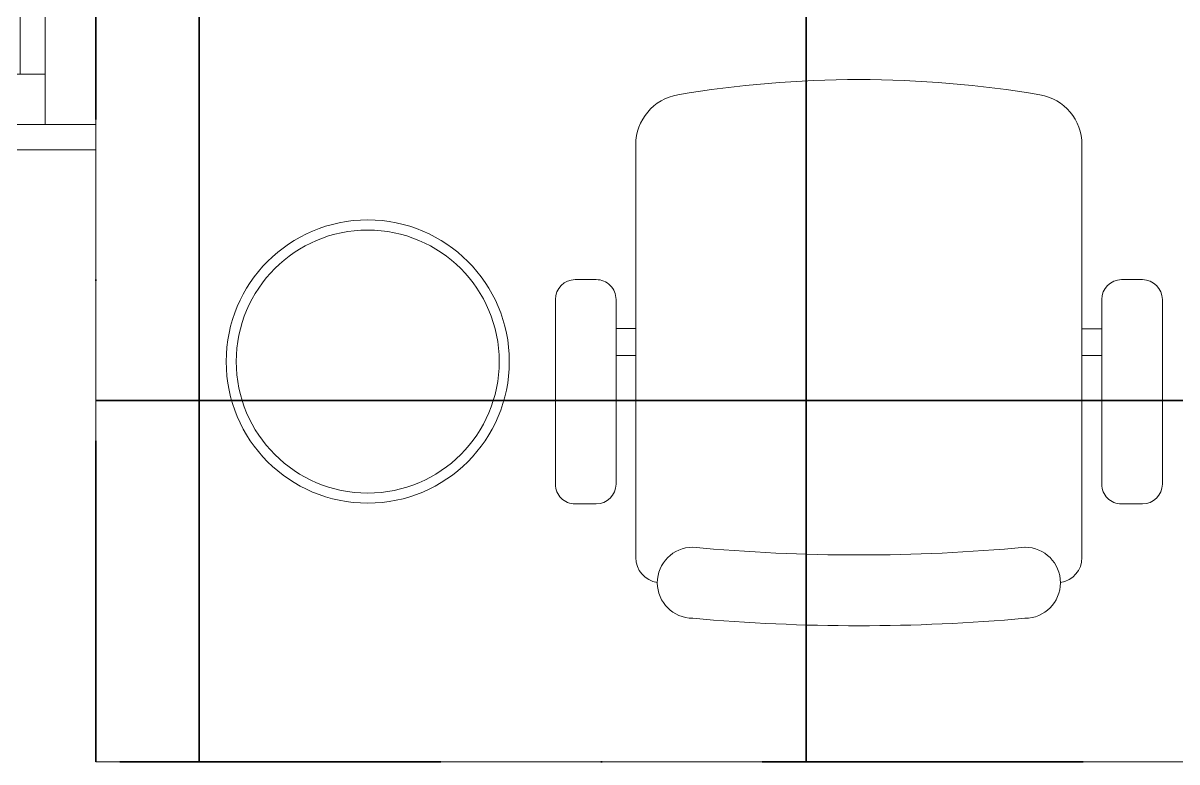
# Model space of a CAD drawing. Header units: inches. Extents: x -246178 to 57169, y -29325 to 19878.
# Drawn here: x 19626 to 20767, y -9957 to -9227 of the extents above; entities that cross this region are included whole.
import ezdxf

# ---------------------------------------------------------------- set-up
doc = ezdxf.new("R2010")
doc.units = ezdxf.units.IN
doc.header["$LTSCALE"] = 25
doc.header["$MEASUREMENT"] = 0
doc.linetypes.add('DASHDOT', pattern=[25.4, 12.7, -6.35, 0, -6.35])
doc.layers.get('0').update_dxf_attribs({"color": 8})
for name, color, linetype, lineweight in [('00-Ground Floor$0$Aluminum', 251, 'Continuous', 5), ('00-Ground Floor$0$LOADING', 253, 'Continuous', 5), ('00-Ground Floor$0$NEW Wall', 166, 'Continuous', 5), ('00-Ground Floor$0$Walls', 251, 'Continuous', 5), ('E-LITE-CLNG-CNDT', 6, 'DASHDOT', 35)]:
    doc.layers.add(name, color=color, linetype=linetype, lineweight=lineweight)

# ---------------------------------------------------------------- blocks, each defined once
blk = doc.blocks.new('00-Ground Floor$0$WM00001-P')
at = {"layer": '00-Ground Floor$0$LOADING'}
for radius in [0.14, 0.13]:
    blk.add_circle((0, 0), radius, dxfattribs=at)
blk = doc.blocks.new('*X63')
at = {"color": 0}
for p, q in [((5, 3), (5, 3)), ((5, 3), (5, 3)), ((5, 3), (5, 3)), ((5, 3), (5, 3)), ((5, 3), (5, 3)), ((5, 3), (5, 3)), ((5, 3), (5, 3)), ((5, 3), (5, 3)), ((5, 3), (5, 3)), ((5, 3), (5, 3)), ((5, 3), (5, 3)), ((5, 3), (5, 3)), ((5, 3), (5, 3)), ((5, 3), (5, 3)), ((5, 3), (5, 3)), ((5, 3), (5, 3)), ((5, 3), (5, 3)), ((5, 3), (5, 3)), ((5, 3), (5, 3)), ((5, 3), (5, 3)), ((5, 3), (5, 3)), ((5, 3), (5, 3)), ((5, 3), (5, 3)), ((5, 3), (5, 3)), ((5, 3), (5, 3)), ((5, 3), (5, 3)), ((5, 3), (5, 3)), ((5, 3), (5, 3)), ((5, 3), (5, 3)), ((5, 3), (5, 3)), ((5, 3), (5, 3)), ((5, 3), (5, 3)), ((5, 3), (5, 3)), ((5, 3), (5, 3)), ((5, 3), (5, 3)), ((5, 3), (5, 3)), ((5, 3), (5, 3)), ((5, 3), (5, 3)), ((5, 3), (5, 3)), ((5, 3), (5, 3)), ((5, 3), (5, 3)), ((5, 3), (5, 3)), ((5, 3), (5, 3)), ((5, 3), (5, 3)), ((5, 3), (5, 3)), ((5, 3), (5, 3)), ((5, 3), (5, 3)), ((5, 3), (5, 3)), ((5, 3), (5, 3)), ((5, 3), (5, 3)), ((5, 3), (5, 3)), ((5, 3), (5, 3)), ((5, 3), (5, 3)), ((5, 3), (5, 3)), ((5, 3), (5, 3)), ((5, 3), (5, 3)), ((5, 3), (5, 3)), ((5, 3), (5, 3)), ((5, 3), (5, 3)), ((5, 3), (5, 3)), ((5, 3), (5, 3)), ((5, 3), (5, 3)), ((5, 3), (5, 3)), ((5, 3), (5, 3)), ((5, 3), (5, 3)), ((5, 3), (5, 3)), ((6, 3), (5, 3)), ((5, 3), (5, 3)), ((6, 3), (5, 3)), ((5, 3), (5, 3)), ((6, 3), (5, 3)), ((5, 3), (5, 3)), ((6, 3), (5, 3)), ((5, 3), (5, 3)), ((5, 3), (5, 3)), ((5, 3), (5, 3)), ((5, 3), (5, 3)), ((5, 3), (5, 3)), ((5, 3), (5, 3)), ((5, 3), (5, 3)), ((5, 3), (5, 3)), ((5, 3), (5, 3)), ((5, 3), (5, 3)), ((5, 3), (5, 3)), ((5, 3), (5, 3)), ((5, 3), (5, 3)), ((5, 3), (5, 3)), ((5, 3), (5, 3)), ((5, 3), (5, 3)), ((5, 3), (5, 3)), ((5, 3), (5, 3)), ((5, 3), (5, 3)), ((5, 3), (5, 3)), ((5, 3), (5, 3)), ((5, 3), (5, 3)), ((5, 3), (5, 3)), ((6, 3), (6, 3)), ((6, 3), (6, 3)), ((6, 3), (6, 3)), ((6, 3), (6, 3)), ((6, 3), (6, 3)), ((6, 3), (6, 3)), ((6, 3), (6, 3)), ((6, 3), (6, 3)), ((6, 3), (6, 3)), ((6, 3), (6, 3)), ((6, 3), (6, 3)), ((6, 3), (6, 3)), ((6, 3), (6, 3)), ((6, 3), (6, 3)), ((6, 3), (6, 3)), ((6, 3), (6, 3)), ((6, 3), (6, 3)), ((6, 3), (6, 3)), ((6, 3), (6, 3)), ((6, 3), (6, 3)), ((6, 3), (6, 3)), ((6, 3), (6, 3)), ((6, 3), (6, 3)), ((6, 3), (6, 3)), ((6, 3), (6, 3)), ((6, 3), (6, 3)), ((6, 3), (6, 3)), ((6, 3), (6, 3)), ((6, 3), (6, 3)), ((6, 3), (6, 3)), ((6, 3), (6, 3)), ((6, 3), (6, 3)), ((6, 3), (6, 3)), ((6, 3), (6, 3)), ((6, 3), (6, 3)), ((6, 3), (6, 3)), ((6, 3), (6, 3)), ((6, 3), (6, 3)), ((6, 3), (6, 3)), ((6, 3), (6, 3)), ((6, 3), (6, 3)), ((6, 3), (6, 3)), ((6, 3), (6, 3)), ((6, 3), (6, 3)), ((6, 3), (6, 3)), ((6, 3), (6, 3)), ((6, 3), (6, 3)), ((6, 3), (6, 3)), ((6, 3), (6, 3)), ((6, 3), (6, 3)), ((6, 3), (6, 3)), ((6, 3), (6, 3)), ((6, 3), (6, 3)), ((6, 3), (6, 3)), ((6, 3), (6, 3)), ((6, 3), (6, 3)), ((6, 3), (6, 3)), ((6, 3), (6, 3)), ((6, 3), (6, 3)), ((6, 3), (6, 3)), ((6, 3), (6, 3)), ((6, 3), (6, 3)), ((6, 3), (6, 3)), ((6, 3), (6, 3)), ((6, 3), (6, 3)), ((6, 3), (6, 3)), ((6, 3), (6, 3)), ((6, 3), (6, 3)), ((6, 3), (6, 3)), ((6, 3), (6, 3)), ((6, 3), (6, 3)), ((6, 3), (6, 3)), ((6, 3), (6, 3)), ((6, 3), (6, 3)), ((6, 3), (6, 3)), ((6, 3), (6, 3)), ((6, 3), (6, 3)), ((6, 3), (6, 3)), ((6, 3), (6, 3)), ((6, 3), (6, 3)), ((6, 3), (6, 3)), ((6, 3), (6, 3)), ((6, 3), (6, 3)), ((6, 3), (6, 3)), ((6, 3), (6, 3)), ((6, 3), (6, 3)), ((6, 3), (6, 3)), ((6, 3), (6, 3)), ((6, 3), (6, 3)), ((6, 3), (6, 3)), ((6, 3), (6, 3)), ((6, 3), (6, 3)), ((6, 3), (6, 3)), ((6, 3), (6, 3)), ((6, 3), (6, 3)), ((6, 3), (6, 3)), ((6, 3), (6, 3)), ((6, 3), (6, 3)), ((6, 3), (6, 3)), ((6, 3), (6, 3)), ((6, 3), (6, 3)), ((6, 3), (6, 3)), ((6, 3), (6, 3)), ((6, 3), (6, 3)), ((6, 3), (6, 3)), ((6, 3), (6, 3)), ((6, 3), (6, 3)), ((6, 3), (6, 3)), ((6, 3), (6, 3)), ((6, 3), (6, 3)), ((6, 3), (6, 3)), ((6, 3), (6, 3)), ((6, 3), (6, 3)), ((6, 3), (6, 3)), ((6, 3), (6, 3)), ((6, 3), (6, 3)), ((6, 3), (6, 3)), ((6, 3), (6, 3)), ((6, 3), (6, 3)), ((6, 3), (6, 3)), ((6, 3), (6, 3)), ((6, 3), (6, 3)), ((6, 3), (6, 3)), ((6, 3), (6, 3)), ((6, 3), (6, 3)), ((6, 3), (6, 3)), ((6, 3), (6, 3)), ((6, 3), (6, 3)), ((6, 3), (6, 3)), ((6, 3), (6, 3)), ((6, 3), (6, 3)), ((6, 3), (6, 3)), ((6, 3), (6, 3)), ((6, 3), (6, 3)), ((6, 3), (6, 3)), ((6, 3), (6, 3)), ((6, 3), (6, 3)), ((6, 3), (6, 3)), ((6, 3), (6, 3)), ((6, 3), (6, 3)), ((6, 3), (6, 3)), ((6, 3), (6, 3)), ((6, 3), (6, 3)), ((6, 3), (6, 3)), ((6, 3), (6, 3)), ((6, 3), (6, 3)), ((6, 3), (6, 3)), ((6, 3), (6, 3)), ((6, 3), (6, 3)), ((6, 3), (6, 3)), ((6, 3), (6, 3)), ((6, 3), (6, 3)), ((6, 3), (6, 3)), ((6, 3), (6, 3)), ((6, 3), (6, 3)), ((6, 3), (6, 3)), ((6, 3), (6, 3)), ((6, 3), (6, 3)), ((6, 3), (6, 3)), ((6, 3), (6, 3)), ((6, 3), (6, 3)), ((6, 3), (6, 3)), ((6, 3), (6, 3)), ((6, 3), (6, 3)), ((6, 3), (6, 3)), ((6, 3), (6, 3)), ((6, 3), (6, 3)), ((6, 3), (6, 3)), ((6, 3), (6, 3)), ((6, 3), (6, 3)), ((6, 3), (6, 3)), ((6, 3), (6, 3)), ((6, 3), (6, 3)), ((6, 3), (6, 3)), ((6, 3), (6, 3)), ((6, 3), (6, 3)), ((6, 3), (6, 3)), ((6, 3), (6, 3)), ((6, 3), (6, 3)), ((6, 3), (6, 3)), ((6, 3), (6, 3)), ((6, 3), (6, 3)), ((6, 3), (6, 3)), ((6, 3), (6, 3)), ((6, 3), (6, 3)), ((6, 3), (6, 3)), ((6, 3), (6, 3)), ((6, 3), (6, 3)), ((6, 3), (6, 3)), ((6, 3), (6, 3)), ((6, 3), (6, 3)), ((6, 3), (6, 3)), ((6, 3), (6, 3)), ((6, 3), (6, 3)), ((6, 3), (6, 3)), ((6, 3), (6, 3)), ((6, 3), (6, 3)), ((6, 3), (6, 3)), ((6, 3), (6, 3)), ((6, 3), (6, 3)), ((6, 3), (6, 3)), ((6, 3), (6, 3)), ((6, 3), (6, 3)), ((6, 3), (6, 3)), ((6, 3), (5, 3)), ((6, 3), (5, 3)), ((6, 3), (5, 3)), ((6, 3), (5, 3)), ((6, 3), (5, 3)), ((6, 3), (6, 3)), ((6, 3), (6, 3)), ((6, 3), (6, 3)), ((6, 3), (6, 3)), ((6, 3), (6, 3)), ((6, 3), (6, 3)), ((6, 3), (6, 3)), ((6, 3), (6, 3)), ((6, 3), (6, 3)), ((6, 3), (6, 3)), ((6, 3), (6, 3)), ((6, 3), (6, 3)), ((6, 3), (6, 3)), ((6, 3), (6, 3)), ((6, 3), (6, 3)), ((6, 3), (6, 3)), ((6, 3), (6, 3)), ((6, 3), (6, 3)), ((6, 3), (6, 3)), ((6, 3), (6, 3)), ((6, 3), (6, 3)), ((6, 3), (6, 3)), ((6, 3), (6, 3)), ((6, 3), (6, 3)), ((6, 3), (6, 3)), ((6, 3), (6, 3)), ((6, 3), (6, 3)), ((6, 3), (6, 3)), ((6, 3), (6, 3)), ((6, 3), (6, 3)), ((6, 3), (6, 3)), ((6, 3), (6, 3)), ((6, 3), (6, 3)), ((6, 3), (6, 3)), ((6, 3), (6, 3)), ((6, 3), (6, 3)), ((6, 3), (6, 3)), ((6, 3), (6, 3)), ((6, 3), (6, 3)), ((6, 3), (6, 3)), ((6, 3), (6, 3)), ((6, 3), (6, 3)), ((6, 3), (6, 3)), ((6, 3), (6, 3)), ((6, 3), (6, 3)), ((6, 3), (6, 3)), ((6, 3), (6, 3)), ((6, 3), (6, 3)), ((6, 3), (6, 3)), ((6, 3), (6, 3)), ((6, 3), (6, 3)), ((6, 3), (6, 3)), ((6, 3), (6, 3)), ((6, 3), (6, 3)), ((6, 3), (6, 3)), ((6, 3), (6, 3)), ((6, 3), (6, 3)), ((6, 3), (6, 3)), ((6, 3), (6, 3)), ((6, 3), (6, 3)), ((6, 3), (6, 3)), ((6, 3), (6, 3)), ((6, 3), (6, 3)), ((6, 3), (6, 3)), ((6, 3), (6, 3)), ((6, 3), (6, 3)), ((6, 3), (6, 3)), ((6, 3), (6, 3)), ((6, 3), (6, 3)), ((6, 3), (6, 3)), ((6, 3), (6, 3)), ((6, 3), (6, 3)), ((6, 3), (6, 3)), ((6, 3), (6, 3)), ((6, 3), (6, 3)), ((6, 3), (6, 3)), ((6, 3), (6, 3)), ((6, 3), (6, 3)), ((6, 3), (6, 3)), ((6, 3), (6, 3)), ((6, 3), (6, 3)), ((6, 3), (6, 3)), ((6, 3), (6, 3)), ((6, 3), (6, 3)), ((6, 3), (6, 3)), ((6, 3), (6, 3)), ((6, 3), (6, 3)), ((6, 3), (6, 3)), ((6, 3), (6, 3)), ((6, 3), (6, 3)), ((6, 3), (6, 3)), ((6, 3), (6, 3)), ((6, 3), (6, 3)), ((6, 3), (6, 3)), ((6, 3), (6, 3)), ((6, 3), (6, 3)), ((6, 3), (6, 3)), ((6, 3), (6, 3)), ((6, 3), (6, 3)), ((6, 3), (6, 3)), ((6, 3), (6, 3)), ((6, 3), (6, 3)), ((6, 3), (6, 3)), ((6, 3), (6, 3)), ((6, 3), (6, 3)), ((6, 3), (6, 3)), ((6, 3), (6, 3)), ((6, 3), (6, 3)), ((6, 3), (6, 3)), ((6, 3), (6, 3)), ((6, 3), (6, 3)), ((6, 3), (6, 3)), ((6, 3), (6, 3)), ((6, 3), (6, 3)), ((6, 3), (6, 3)), ((6, 3), (6, 3)), ((6, 3), (6, 3)), ((6, 3), (6, 3)), ((6, 3), (6, 3)), ((6, 3), (6, 3)), ((6, 3), (6, 3)), ((6, 3), (6, 3)), ((6, 3), (6, 3)), ((6, 3), (6, 3)), ((6, 3), (6, 3)), ((6, 3), (6, 3)), ((6, 3), (6, 3)), ((6, 3), (6, 3)), ((6, 3), (6, 3)), ((6, 3), (6, 3)), ((6, 3), (6, 3)), ((6, 3), (6, 3)), ((6, 3), (6, 3)), ((6, 3), (6, 3)), ((6, 3), (6, 3)), ((6, 3), (6, 3)), ((6, 3), (6, 3)), ((6, 3), (6, 3)), ((6, 3), (6, 3)), ((6, 3), (6, 3)), ((6, 3), (6, 3)), ((6, 3), (6, 3)), ((6, 3), (6, 3)), ((6, 3), (6, 3)), ((6, 3), (6, 3)), ((6, 3), (6, 3)), ((6, 3), (6, 3)), ((6, 3), (6, 3)), ((6, 3), (6, 3)), ((6, 3), (6, 3)), ((6, 3), (6, 3)), ((6, 3), (6, 3)), ((6, 3), (6, 3)), ((6, 3), (6, 3)), ((6, 3), (6, 3)), ((6, 3), (6, 3)), ((6, 3), (6, 3)), ((6, 3), (6, 3)), ((6, 3), (6, 3)), ((6, 3), (6, 3)), ((6, 3), (6, 3)), ((6, 3), (6, 3)), ((6, 3), (6, 3)), ((6, 3), (6, 3)), ((6, 3), (6, 3)), ((6, 3), (6, 3)), ((6, 3), (6, 3)), ((6, 3), (6, 3)), ((6, 3), (6, 3)), ((6, 3), (6, 3)), ((6, 3), (6, 3)), ((6, 3), (6, 3)), ((6, 3), (6, 3)), ((6, 3), (6, 3)), ((6, 3), (6, 3)), ((6, 3), (6, 3)), ((6, 3), (6, 3)), ((6, 3), (6, 3)), ((6, 3), (6, 3)), ((6, 3), (6, 3)), ((6, 3), (6, 3)), ((6, 3), (6, 3)), ((6, 3), (6, 3)), ((6, 3), (6, 3)), ((6, 3), (6, 3)), ((6, 3), (6, 3)), ((6, 3), (6, 3)), ((6, 3), (6, 3)), ((6, 3), (6, 3)), ((6, 3), (6, 3)), ((6, 3), (6, 3)), ((6, 3), (6, 3)), ((6, 3), (6, 3)), ((6, 3), (6, 3)), ((6, 3), (6, 3)), ((6, 3), (6, 3)), ((6, 3), (6, 3)), ((6, 3), (6, 3)), ((6, 3), (6, 3)), ((6, 3), (6, 3)), ((6, 3), (6, 3)), ((6, 3), (6, 3)), ((6, 3), (6, 3)), ((6, 3), (6, 3)), ((6, 3), (6, 3)), ((6, 3), (6, 3)), ((6, 3), (6, 3)), ((6, 3), (6, 3)), ((6, 3), (6, 3)), ((6, 3), (6, 3)), ((6, 3), (6, 3)), ((6, 3), (6, 3)), ((6, 3), (6, 3)), ((6, 3), (6, 3)), ((6, 3), (6, 3)), ((6, 3), (6, 3)), ((6, 3), (6, 3)), ((6, 3), (6, 3)), ((6, 3), (6, 3)), ((6, 3), (6, 3)), ((6, 3), (6, 3)), ((6, 3), (6, 3)), ((6, 3), (6, 3)), ((6, 3), (6, 3)), ((6, 3), (6, 3)), ((6, 3), (6, 3)), ((6, 3), (6, 3)), ((6, 3), (6, 3)), ((6, 3), (6, 3)), ((6, 3), (6, 3)), ((6, 3), (6, 3)), ((6, 3), (6, 3)), ((6, 3), (6, 3)), ((6, 3), (6, 3)), ((6, 3), (6, 3)), ((6, 3), (6, 3)), ((6, 3), (6, 3)), ((6, 3), (6, 3)), ((6, 3), (6, 3)), ((6, 3), (6, 3)), ((6, 3), (6, 3)), ((6, 3), (6, 3)), ((6, 3), (6, 3)), ((6, 3), (6, 3)), ((6, 3), (6, 3)), ((6, 3), (6, 3)), ((6, 3), (6, 3)), ((6, 3), (6, 3)), ((6, 3), (6, 3)), ((6, 3), (6, 3)), ((6, 3), (6, 3)), ((6, 3), (6, 3)), ((6, 3), (6, 3)), ((6, 3), (6, 3)), ((6, 3), (6, 3)), ((6, 3), (6, 3)), ((6, 3), (6, 3)), ((6, 3), (6, 3)), ((6, 3), (6, 3)), ((6, 3), (6, 3)), ((6, 3), (6, 3)), ((6, 3), (6, 3)), ((6, 3), (6, 3)), ((6, 3), (6, 3)), ((6, 3), (6, 3)), ((6, 3), (6, 3)), ((6, 3), (6, 3)), ((6, 3), (6, 3)), ((6, 3), (6, 3)), ((6, 3), (6, 3)), ((6, 3), (6, 3)), ((6, 3), (6, 3)), ((6, 3), (6, 3)), ((6, 3), (6, 3)), ((6, 3), (6, 3)), ((6, 3), (6, 3)), ((6, 3), (6, 3)), ((6, 3), (6, 3)), ((6, 3), (6, 3)), ((6, 3), (6, 3)), ((6, 3), (6, 3)), ((6, 3), (6, 3)), ((6, 3), (6, 3)), ((6, 3), (6, 3)), ((6, 3), (6, 3)), ((6, 3), (6, 3)), ((6, 3), (6, 3)), ((6, 3), (6, 3)), ((6, 3), (6, 3)), ((6, 3), (6, 3)), ((6, 3), (6, 3)), ((6, 3), (6, 3)), ((6, 3), (6, 3)), ((6, 3), (6, 3)), ((6, 3), (6, 3)), ((6, 3), (6, 3)), ((6, 3), (6, 3)), ((6, 3), (6, 3)), ((6, 3), (6, 3)), ((6, 3), (6, 3)), ((6, 3), (6, 3)), ((6, 3), (6, 3)), ((6, 3), (6, 3)), ((6, 3), (6, 3)), ((6, 3), (6, 3)), ((6, 3), (6, 3)), ((6, 3), (6, 3)), ((6, 3), (6, 3)), ((6, 3), (6, 3)), ((6, 3), (6, 3)), ((6, 3), (6, 3)), ((6, 3), (6, 3)), ((6, 3), (6, 3)), ((6, 3), (6, 3)), ((6, 3), (6, 3)), ((6, 3), (6, 3)), ((6, 3), (6, 3))]:
    blk.add_line(p, q, dxfattribs=at)
blk = doc.blocks.new('*X64')
at = {"color": 0}
for p, q in [((13, 1), (13, 1)), ((13, 1), (13, 1)), ((13, 1), (13, 1)), ((13, 1), (13, 1)), ((13, 1), (13, 1)), ((13, 1), (13, 1)), ((13, 1), (13, 1)), ((13, 1), (13, 1)), ((13, 1), (13, 1)), ((13, 1), (13, 1)), ((13, 1), (13, 1)), ((13, 1), (13, 1)), ((13, 1), (13, 1)), ((13, 1), (13, 1)), ((13, 1), (13, 1)), ((13, 1), (14, 1)), ((13, 1), (14, 1)), ((13, 1), (14, 1)), ((13, 1), (13, 1)), ((13, 1), (13, 1)), ((13, 1), (13, 1)), ((13, 1), (13, 1)), ((13, 1), (13, 1)), ((13, 1), (13, 1)), ((13, 1), (13, 1)), ((13, 1), (13, 1)), ((13, 1), (13, 1)), ((13, 1), (13, 1)), ((13, 1), (13, 1)), ((13, 1), (13, 1)), ((13, 1), (13, 1)), ((13, 1), (13, 1)), ((13, 1), (13, 1)), ((13, 1), (13, 1)), ((13, 1), (13, 1)), ((13, 1), (13, 1)), ((13, 1), (13, 1)), ((13, 1), (13, 1)), ((13, 1), (13, 1)), ((13, 1), (13, 1)), ((13, 1), (13, 1)), ((13, 1), (13, 1)), ((13, 1), (13, 1)), ((13, 1), (13, 1)), ((13, 1), (13, 1)), ((13, 1), (13, 1)), ((13, 1), (13, 1)), ((13, 1), (13, 1)), ((13, 1), (13, 1)), ((13, 1), (13, 1)), ((13, 1), (13, 1)), ((13, 1), (13, 1)), ((13, 1), (13, 1)), ((13, 1), (13, 1)), ((13, 1), (13, 1)), ((13, 1), (13, 1)), ((13, 1), (13, 1)), ((13, 1), (13, 1)), ((13, 1), (13, 1)), ((13, 1), (13, 1)), ((13, 1), (13, 1)), ((13, 1), (13, 1)), ((13, 1), (13, 1)), ((13, 1), (13, 1)), ((13, 1), (13, 1)), ((13, 1), (13, 1)), ((13, 1), (13, 1)), ((13, 1), (13, 1)), ((13, 1), (13, 1)), ((13, 1), (13, 1)), ((13, 1), (13, 1)), ((13, 1), (13, 1)), ((13, 1), (13, 1)), ((13, 1), (13, 1)), ((13, 1), (13, 1)), ((13, 1), (13, 1)), ((13, 1), (13, 1)), ((13, 1), (13, 1)), ((13, 1), (13, 1)), ((13, 1), (13, 1)), ((13, 1), (13, 1)), ((13, 1), (13, 1)), ((13, 1), (13, 1)), ((13, 1), (13, 1)), ((13, 1), (13, 1)), ((13, 1), (13, 1)), ((13, 1), (13, 1)), ((13, 1), (13, 1)), ((13, 1), (13, 1)), ((13, 1), (13, 1)), ((13, 1), (13, 1)), ((13, 1), (13, 1)), ((13, 1), (13, 1)), ((13, 1), (13, 1)), ((13, 1), (13, 1)), ((13, 1), (13, 1)), ((13, 1), (13, 1)), ((13, 1), (13, 1)), ((13, 1), (13, 1)), ((13, 1), (13, 1)), ((13, 1), (13, 1)), ((13, 1), (13, 1)), ((13, 1), (13, 1)), ((13, 1), (13, 1)), ((13, 1), (13, 1)), ((13, 1), (13, 1)), ((13, 1), (13, 1)), ((13, 1), (13, 1)), ((13, 1), (13, 1)), ((13, 1), (13, 1)), ((13, 1), (13, 1)), ((13, 1), (13, 1)), ((13, 1), (13, 1)), ((13, 1), (13, 1)), ((13, 1), (13, 1)), ((13, 1), (13, 1)), ((13, 1), (13, 1)), ((13, 1), (13, 1)), ((13, 1), (13, 1)), ((13, 1), (13, 1)), ((13, 1), (13, 1)), ((13, 1), (13, 1)), ((13, 1), (13, 1)), ((13, 1), (14, 1)), ((13, 0), (13, 0)), ((13, 0), (13, 0)), ((13, 0), (13, 0)), ((13, 0), (13, 0)), ((13, 0), (13, 0)), ((13, 0), (13, 0)), ((13, 0), (13, 0)), ((13, 0), (13, 0)), ((13, 0), (13, 0)), ((13, 0), (13, 0)), ((13, 0), (13, 0)), ((13, 0), (13, 0)), ((13, 0), (13, 0)), ((13, 0), (13, 0)), ((13, 0), (13, 0)), ((13, 0), (13, 0)), ((13, 0), (13, 0)), ((13, 0), (13, 0)), ((13, 0), (13, 0)), ((13, 0), (13, 0)), ((13, 0), (13, 0)), ((13, 0), (13, 0)), ((13, 0), (13, 0)), ((13, 0), (13, 0)), ((13, 0), (13, 0)), ((13, 0), (13, 0)), ((13, 0), (13, 0)), ((13, 0), (13, 0)), ((13, 0), (13, 0)), ((13, 0), (13, 0)), ((13, 0), (13, 0)), ((13, 0), (13, 0)), ((13, 0), (13, 0)), ((13, 0), (13, 0)), ((13, 0), (13, 0)), ((13, 0), (13, 0)), ((13, 0), (13, 0)), ((13, 0), (13, 0)), ((13, 0), (13, 0)), ((13, 0), (13, 0)), ((13, 0), (13, 0)), ((13, 0), (13, 0)), ((13, 0), (13, 0)), ((13, 0), (13, 0)), ((13, 0), (13, 0)), ((13, 0), (13, 0)), ((13, 0), (13, 0)), ((13, 0), (13, 0)), ((13, 0), (14, 0)), ((13, 0), (14, 0)), ((13, 0), (13, 0)), ((13, 0), (14, 0)), ((14, 1), (14, 1)), ((14, 1), (14, 1)), ((14, 1), (14, 1)), ((14, 1), (14, 1)), ((14, 1), (14, 1)), ((14, 1), (14, 1)), ((14, 1), (14, 1)), ((14, 1), (14, 1)), ((14, 1), (14, 1)), ((14, 1), (14, 1)), ((14, 1), (14, 1)), ((14, 1), (14, 1)), ((14, 1), (14, 1)), ((14, 1), (14, 1)), ((14, 1), (14, 1)), ((14, 1), (14, 1)), ((14, 1), (14, 1)), ((14, 1), (14, 1)), ((14, 1), (14, 1)), ((14, 1), (14, 1)), ((14, 1), (14, 1)), ((14, 1), (14, 1)), ((14, 1), (14, 1)), ((14, 1), (14, 1)), ((14, 1), (14, 1)), ((14, 1), (14, 1)), ((14, 1), (14, 1)), ((14, 1), (14, 1)), ((14, 1), (14, 1)), ((14, 1), (14, 1)), ((14, 1), (14, 1)), ((14, 1), (14, 1)), ((14, 1), (14, 1)), ((14, 1), (14, 1)), ((14, 1), (14, 1)), ((14, 1), (14, 1)), ((14, 1), (14, 1)), ((14, 1), (14, 1)), ((14, 1), (14, 1)), ((14, 1), (14, 1)), ((14, 1), (14, 1)), ((14, 1), (14, 1)), ((14, 1), (14, 1)), ((14, 1), (14, 1)), ((14, 1), (14, 1)), ((14, 1), (14, 1)), ((14, 1), (14, 1)), ((14, 1), (14, 1)), ((14, 1), (14, 1)), ((14, 1), (14, 1)), ((14, 1), (14, 1)), ((14, 1), (14, 1)), ((14, 1), (14, 1)), ((14, 1), (14, 1)), ((14, 1), (14, 1)), ((14, 1), (14, 1)), ((14, 1), (14, 1)), ((14, 1), (14, 1)), ((14, 1), (14, 1)), ((14, 1), (14, 1)), ((14, 1), (14, 1)), ((14, 1), (14, 1)), ((14, 1), (14, 1)), ((14, 1), (14, 1)), ((14, 1), (14, 1)), ((14, 1), (14, 1)), ((14, 1), (14, 1)), ((14, 1), (14, 1)), ((14, 1), (14, 1)), ((14, 1), (14, 1)), ((14, 1), (14, 1)), ((14, 1), (14, 1)), ((14, 1), (14, 1)), ((14, 1), (14, 1)), ((14, 1), (14, 1)), ((14, 1), (14, 1)), ((14, 1), (14, 1)), ((14, 1), (14, 1)), ((14, 1), (14, 1)), ((14, 1), (14, 1)), ((14, 1), (14, 1)), ((14, 1), (14, 1)), ((14, 1), (14, 1)), ((14, 1), (14, 1)), ((14, 1), (14, 1)), ((14, 1), (14, 1)), ((14, 1), (14, 1)), ((14, 1), (14, 1)), ((14, 1), (14, 1)), ((14, 1), (14, 1)), ((14, 1), (14, 1)), ((14, 1), (14, 1)), ((14, 1), (14, 1)), ((14, 1), (14, 1)), ((14, 0), (14, 0)), ((14, 0), (14, 0)), ((14, 0), (14, 0)), ((14, 0), (14, 0)), ((14, 0), (14, 0)), ((14, 0), (14, 0)), ((14, 0), (14, 0)), ((14, 0), (14, 0)), ((14, 0), (14, 0)), ((14, 0), (14, 0)), ((14, 0), (14, 0)), ((14, 0), (14, 0)), ((14, 0), (14, 0)), ((14, 0), (14, 0)), ((14, 0), (14, 0)), ((14, 0), (14, 0)), ((14, 0), (14, 0)), ((14, 0), (14, 0)), ((14, 0), (14, 0)), ((14, 0), (14, 0)), ((14, 0), (14, 0)), ((14, 0), (14, 0)), ((14, 0), (14, 0)), ((14, 0), (14, 0)), ((14, 0), (14, 0)), ((14, 0), (14, 0)), ((14, 0), (14, 0)), ((14, 0), (14, 0)), ((14, 0), (14, 0)), ((14, 0), (14, 0)), ((14, 0), (14, 0)), ((14, 0), (14, 0)), ((14, 0), (14, 0)), ((14, 0), (14, 0)), ((14, 0), (14, 0)), ((14, 0), (14, 0)), ((14, 0), (14, 0)), ((14, 0), (14, 0)), ((14, 0), (14, 0)), ((14, 0), (14, 0)), ((14, 0), (14, 0)), ((14, 0), (14, 0)), ((14, 0), (14, 0)), ((14, 0), (14, 0)), ((14, 0), (14, 0)), ((14, 0), (14, 0)), ((14, 0), (14, 0)), ((14, 0), (14, 0)), ((13, 0), (13, 0)), ((13, 0), (14, 0)), ((13, 0), (13, 0)), ((13, 0), (14, 0)), ((13, 0), (13, 0)), ((13, 0), (14, 0)), ((13, 0), (13, 0)), ((13, 0), (13, 0)), ((13, 0), (13, 0)), ((13, 0), (13, 0)), ((13, 0), (14, 0)), ((13, 0), (13, 0)), ((13, 0), (14, 0)), ((13, 0), (13, 0)), ((13, 0), (14, 0)), ((13, 0), (13, 0)), ((13, 0), (14, 0)), ((13, 0), (13, 0)), ((13, 0), (14, 0)), ((13, 0), (13, 0)), ((13, 0), (14, 0)), ((13, 0), (13, 0)), ((13, 0), (14, 0)), ((13, 0), (13, 0)), ((13, 0), (13, 0)), ((13, 0), (13, 0)), ((13, 0), (14, 0)), ((13, 0), (13, 0)), ((13, 0), (14, 0)), ((13, 0), (13, 0)), ((13, 0), (14, 0)), ((13, 0), (13, 0)), ((13, 0), (14, 0)), ((13, 0), (13, 0)), ((13, 0), (13, 0)), ((13, 0), (13, 0)), ((13, 0), (13, 0)), ((13, 0), (13, 0)), ((13, 0), (13, 0)), ((13, 0), (13, 0)), ((13, 0), (13, 0)), ((13, 0), (13, 0)), ((13, 0), (13, 0)), ((13, 0), (13, 0)), ((13, 0), (13, 0)), ((13, 0), (13, 0)), ((13, 0), (13, 0)), ((13, 0), (13, 0)), ((13, 0), (13, 0)), ((13, 0), (13, 0)), ((13, 0), (13, 0)), ((13, 0), (13, 0)), ((13, 0), (13, 0)), ((13, 0), (13, 0)), ((13, 0), (13, 0)), ((13, 0), (13, 0)), ((13, 0), (13, 0)), ((13, 0), (13, 0)), ((13, 0), (13, 0)), ((13, 0), (13, 0)), ((13, 0), (13, 0)), ((13, 0), (13, 0)), ((13, 0), (13, 0)), ((13, 0), (13, 0)), ((13, -1), (13, -1)), ((13, -1), (13, -1)), ((13, -1), (13, -1)), ((13, -1), (13, -1)), ((13, -1), (13, -1)), ((13, -1), (14, -1)), ((13, -1), (13, -1)), ((14, 0), (14, 0)), ((14, 0), (14, 0)), ((14, 0), (14, 0)), ((14, 0), (14, 0)), ((14, 0), (14, 0)), ((14, 0), (14, 0)), ((14, 0), (14, 0)), ((14, 0), (14, 0)), ((14, 0), (14, 0)), ((14, 0), (14, 0)), ((14, 0), (14, 0)), ((14, 0), (14, 0)), ((14, 0), (14, 0)), ((14, 0), (14, 0)), ((14, 0), (14, 0)), ((13, 0), (14, 0)), ((14, 0), (14, 0)), ((14, 0), (14, 0)), ((14, 0), (14, 0)), ((14, 0), (14, 0)), ((14, 0), (14, 0)), ((14, 0), (14, 0)), ((14, 0), (14, 0)), ((14, 0), (14, 0)), ((14, 0), (14, 0)), ((14, 0), (14, 0)), ((14, 0), (14, 0)), ((14, 0), (14, 0)), ((14, 0), (14, 0)), ((14, 0), (14, 0)), ((14, 0), (14, 0)), ((14, 0), (14, 0)), ((14, 0), (14, 0)), ((14, 0), (14, 0)), ((14, 0), (14, 0)), ((14, 0), (14, 0)), ((14, 0), (14, 0)), ((14, 0), (14, 0)), ((14, 0), (14, 0)), ((14, 0), (14, 0)), ((14, 0), (14, 0)), ((14, 0), (14, 0)), ((14, 0), (14, 0)), ((14, 0), (14, 0)), ((14, 0), (14, 0)), ((14, 0), (14, 0)), ((14, 0), (14, 0)), ((14, 0), (14, 0)), ((14, 0), (14, 0)), ((14, 0), (14, 0)), ((14, -1), (14, -1)), ((14, -1), (14, -1)), ((14, -1), (14, -1)), ((14, -1), (14, -1)), ((14, -1), (14, -1))]:
    blk.add_line(p, q, dxfattribs=at)
blk = doc.blocks.new('00-Ground Floor$0$GF21018-P')
at = {"color": 0}
for p, q in [((-0.2207, 0.4756), (-0.2207, 0.0675)), ((0.2205, 0.4756), (0.2205, 0.0675)), ((-0.2806, 0.3422), (-0.2598, 0.3422)), ((0.2596, 0.3422), (0.2804, 0.3422)), ((-0.3002, 0.3226), (-0.3002, 0.14)), ((-0.2402, 0.3226), (-0.2402, 0.14)), ((0.24, 0.3226), (0.24, 0.14)), ((0.3, 0.3226), (0.3, 0.14)), ((-0.2402, 0.2937), (-0.2207, 0.2937)), ((0.2205, 0.2937), (0.24, 0.2937)), ((-0.2402, 0.2671), (-0.2207, 0.2671)), ((0.2205, 0.2671), (0.24, 0.2671)), ((-0.2806, 0.1204), (-0.2598, 0.1204)), ((0.2596, 0.1204), (0.2804, 0.1204))]:
    blk.add_line(p, q, dxfattribs=at)
for points in [[(0.24, 0.2937), (0.24, 0.2937), (0.24, 0.2937), (0.24, 0.2937), (0.24, 0.2937), (0.24, 0.2937), (0.24, 0.2937), (0.24, 0.2937), (0.24, 0.2937), (0.24, 0.2937), (0.24, 0.2937), (0.24, 0.2937), (0.24, 0.2937), (0.24, 0.2937), (0.24, 0.2937), (0.24, 0.2937), (0.24, 0.2937), (0.24, 0.2937), (0.24, 0.2937), (0.24, 0.2937), (0.24, 0.2937), (0.24, 0.2937), (0.24, 0.2937), (0.24, 0.2937), (0.24, 0.2937), (0.24, 0.2937), (0.24, 0.2937), (0.24, 0.2937), (0.24, 0.2937), (0.24, 0.2937), (0.24, 0.2937), (0.24, 0.2937), (0.24, 0.2937), (0.24, 0.2937), (0.24, 0.2937), (0.24, 0.2937), (0.24, 0.2937), (0.24, 0.2937), (0.24, 0.2937), (0.24, 0.2937), (0.24, 0.2937), (0.24, 0.2937), (0.24, 0.2937), (0.24, 0.2937), (0.24, 0.2937), (0.24, 0.2937), (0.24, 0.2937), (0.24, 0.2937), (0.24, 0.2937), (0.24, 0.2937), (0.24, 0.2937), (0.24, 0.2937), (0.24, 0.2937), (0.24, 0.2937), (0.24, 0.2937), (0.24, 0.2937), (0.24, 0.2937), (0.24, 0.2937), (0.24, 0.2937), (0.24, 0.2937), (0.24, 0.2937), (0.24, 0.2937), (0.24, 0.2937), (0.24, 0.2937), (0.24, 0.2937), (0.24, 0.2937), (0.24, 0.2937), (0.24, 0.2937), (0.24, 0.2937), (0.24, 0.2937), (0.24, 0.2937), (0.24, 0.2937), (0.24, 0.2937), (0.24, 0.2937), (0.24, 0.2937), (0.24, 0.2937), (0.24, 0.2937), (0.24, 0.2937), (0.24, 0.2937), (0.24, 0.2937), (0.24, 0.2937), (0.24, 0.2937), (0.24, 0.2937), (0.24, 0.2937), (0.24, 0.2937), (0.24, 0.2937), (0.24, 0.2937), (0.24, 0.2937), (0.24, 0.2937), (0.24, 0.2937), (0.24, 0.2937), (0.24, 0.2937), (0.24, 0.2937), (0.24, 0.2937), (0.24, 0.2937), (0.24, 0.2937), (0.24, 0.2937), (0.24, 0.2937), (0.24, 0.2937), (0.24, 0.2937), (0.24, 0.2937), (0.24, 0.2937), (0.24, 0.2937), (0.24, 0.2937), (0.24, 0.2937), (0.24, 0.2937), (0.24, 0.2937), (0.24, 0.2937), (0.24, 0.2937), (0.24, 0.2937), (0.24, 0.2937), (0.24, 0.2937), (0.24, 0.2937), (0.24, 0.2937), (0.24, 0.2937), (0.24, 0.2937), (0.24, 0.2937), (0.24, 0.2937), (0.24, 0.2937), (0.24, 0.2937), (0.24, 0.2937), (0.24, 0.2937), (0.24, 0.2937), (0.24, 0.2937), (0.24, 0.2937), (0.24, 0.2937), (0.24, 0.2937), (0.24, 0.2937), (0.24, 0.2937), (0.24, 0.2937), (0.24, 0.2937), (0.24, 0.2937), (0.24, 0.2937), (0.24, 0.2937), (0.24, 0.2937), (0.24, 0.2937), (0.24, 0.2937), (0.24, 0.2937), (0.24, 0.2937), (0.24, 0.2937), (0.24, 0.2937), (0.24, 0.2937), (0.24, 0.2937), (0.24, 0.2937), (0.24, 0.2937), (0.24, 0.2937), (0.24, 0.2937), (0.24, 0.2937), (0.24, 0.2937), (0.24, 0.2937), (0.24, 0.2937), (0.24, 0.2937), (0.24, 0.2937), (0.24, 0.2937), (0.24, 0.2937), (0.24, 0.2937), (0.24, 0.2937), (0.24, 0.2937), (0.24, 0.2937), (0.24, 0.2937), (0.24, 0.2937), (0.24, 0.2937), (0.24, 0.2937), (0.24, 0.2937), (0.24, 0.2937), (0.24, 0.2937), (0.24, 0.2937), (0.24, 0.2937), (0.24, 0.2937), (0.24, 0.2937), (0.24, 0.2937), (0.24, 0.2937), (0.24, 0.2937), (0.24, 0.2937), (0.24, 0.2937), (0.24, 0.2937), (0.24, 0.2937), (0.24, 0.2937), (0.24, 0.2937), (0.24, 0.2937), (0.24, 0.2937), (0.24, 0.2937), (0.24, 0.2937), (0.24, 0.2937), (0.24, 0.2937), (0.24, 0.2937), (0.24, 0.2937), (0.24, 0.2937), (0.24, 0.2937), (0.24, 0.2937), (0.24, 0.2937), (0.24, 0.2937), (0.24, 0.2937), (0.24, 0.2937), (0.24, 0.2937), (0.24, 0.2937), (0.24, 0.2937), (0.24, 0.2937), (0.24, 0.2937), (0.24, 0.2937), (0.24, 0.2937), (0.24, 0.2937), (0.24, 0.2937), (0.24, 0.2937), (0.24, 0.2937), (0.24, 0.2937), (0.24, 0.2937), (0.24, 0.2937), (0.24, 0.2937), (0.24, 0.2937), (0.24, 0.2937), (0.24, 0.2937), (0.24, 0.2937), (0.24, 0.2937), (0.24, 0.2937), (0.24, 0.2937), (0.24, 0.2937), (0.24, 0.2937), (0.24, 0.2937), (0.24, 0.2937), (0.24, 0.2937), (0.24, 0.2937), (0.24, 0.2937), (0.24, 0.2937), (0.24, 0.2937), (0.24, 0.2937), (0.24, 0.2937), (0.24, 0.2937), (0.24, 0.2937), (0.24, 0.2937), (0.24, 0.2937), (0.24, 0.2937), (0.24, 0.2937), (0.24, 0.2937), (0.24, 0.2937), (0.24, 0.2937), (0.24, 0.2937), (0.24, 0.2937), (0.24, 0.2937), (0.24, 0.2937), (0.24, 0.2937), (0.24, 0.2937), (0.24, 0.2937), (0.24, 0.2937), (0.24, 0.2937), (0.24, 0.2937), (0.24, 0.2937), (0.24, 0.2937), (0.24, 0.2937), (0.24, 0.2937), (0.24, 0.2937), (0.24, 0.2937), (0.24, 0.2937), (0.24, 0.2937), (0.24, 0.2937), (0.24, 0.2937), (0.24, 0.2937), (0.24, 0.2937), (0.24, 0.2937), (0.24, 0.2937), (0.24, 0.2937), (0.24, 0.2937), (0.24, 0.2937), (0.24, 0.2937), (0.24, 0.2937), (0.24, 0.2937), (0.24, 0.2937), (0.24, 0.2937), (0.24, 0.2937), (0.24, 0.2937), (0.24, 0.2937), (0.24, 0.2937), (0.24, 0.2937), (0.24, 0.2937), (0.24, 0.2937), (0.24, 0.2937), (0.24, 0.2937)], [(0.24, 0.2937), (0.24, 0.2937), (0.24, 0.2937), (0.24, 0.2937), (0.24, 0.2937), (0.24, 0.2937), (0.24, 0.2937), (0.24, 0.2937), (0.24, 0.2937), (0.24, 0.2937), (0.24, 0.2937), (0.24, 0.2937), (0.24, 0.2937), (0.24, 0.2937), (0.24, 0.2937), (0.24, 0.2937), (0.24, 0.2937), (0.24, 0.2937), (0.24, 0.2937), (0.24, 0.2937), (0.24, 0.2937), (0.24, 0.2937), (0.24, 0.2937), (0.24, 0.2937), (0.24, 0.2937), (0.24, 0.2937), (0.24, 0.2937), (0.24, 0.2937), (0.24, 0.2937), (0.24, 0.2937), (0.24, 0.2937), (0.24, 0.2937), (0.24, 0.2937), (0.24, 0.2937), (0.24, 0.2937), (0.24, 0.2937), (0.24, 0.2937), (0.24, 0.2937), (0.24, 0.2937), (0.24, 0.2937), (0.24, 0.2937), (0.24, 0.2937), (0.24, 0.2937), (0.24, 0.2937), (0.24, 0.2937), (0.24, 0.2937), (0.24, 0.2937), (0.24, 0.2937), (0.24, 0.2937), (0.24, 0.2937), (0.24, 0.2937), (0.24, 0.2937), (0.24, 0.2937), (0.24, 0.2937), (0.24, 0.2937), (0.24, 0.2937), (0.24, 0.2937), (0.24, 0.2937), (0.24, 0.2937), (0.24, 0.2937), (0.24, 0.2937), (0.24, 0.2937), (0.24, 0.2937), (0.24, 0.2937), (0.24, 0.2937), (0.24, 0.2937), (0.24, 0.2937), (0.24, 0.2937), (0.24, 0.2937), (0.24, 0.2937), (0.24, 0.2937), (0.24, 0.2937), (0.24, 0.2937), (0.24, 0.2937), (0.24, 0.2937), (0.24, 0.2937), (0.24, 0.2937), (0.24, 0.2937), (0.24, 0.2937), (0.24, 0.2937), (0.24, 0.2937), (0.24, 0.2937), (0.24, 0.2937), (0.24, 0.2937), (0.24, 0.2937), (0.24, 0.2937), (0.24, 0.2937), (0.24, 0.2937), (0.24, 0.2937), (0.24, 0.2937), (0.24, 0.2937), (0.24, 0.2937), (0.24, 0.2937), (0.24, 0.2937), (0.24, 0.2937), (0.24, 0.2937), (0.24, 0.2937), (0.24, 0.2937), (0.24, 0.2937), (0.24, 0.2937), (0.24, 0.2937), (0.24, 0.2937), (0.24, 0.2937), (0.24, 0.2937), (0.24, 0.2937), (0.24, 0.2937), (0.24, 0.2937), (0.24, 0.2937), (0.24, 0.2937), (0.24, 0.2937), (0.24, 0.2937), (0.24, 0.2937), (0.24, 0.2937), (0.24, 0.2937), (0.24, 0.2937), (0.24, 0.2937), (0.24, 0.2937), (0.24, 0.2937), (0.24, 0.2937), (0.24, 0.2937), (0.24, 0.2937), (0.24, 0.2937), (0.24, 0.2937), (0.24, 0.2937), (0.24, 0.2937), (0.24, 0.2937), (0.24, 0.2937), (0.24, 0.2937), (0.24, 0.2937), (0.24, 0.2937), (0.24, 0.2937), (0.24, 0.2937), (0.24, 0.2937), (0.24, 0.2937), (0.24, 0.2937), (0.24, 0.2937), (0.24, 0.2937), (0.24, 0.2937), (0.24, 0.2937), (0.24, 0.2937), (0.24, 0.2937), (0.24, 0.2937), (0.24, 0.2937), (0.24, 0.2937), (0.24, 0.2937), (0.24, 0.2937), (0.24, 0.2937), (0.24, 0.2937), (0.24, 0.2937), (0.24, 0.2937), (0.24, 0.2937), (0.24, 0.2937), (0.24, 0.2937), (0.24, 0.2937), (0.24, 0.2937), (0.24, 0.2937), (0.24, 0.2937), (0.24, 0.2937), (0.24, 0.2937), (0.24, 0.2937), (0.24, 0.2937), (0.24, 0.2937), (0.24, 0.2937), (0.24, 0.2937), (0.24, 0.2937), (0.24, 0.2937), (0.24, 0.2937), (0.24, 0.2937), (0.24, 0.2937), (0.24, 0.2937), (0.24, 0.2937), (0.24, 0.2937), (0.24, 0.2937), (0.24, 0.2937), (0.24, 0.2937), (0.24, 0.2937), (0.24, 0.2937), (0.24, 0.2937), (0.24, 0.2937), (0.24, 0.2937), (0.24, 0.2937), (0.24, 0.2937), (0.24, 0.2937), (0.24, 0.2937), (0.24, 0.2937), (0.24, 0.2937), (0.24, 0.2937), (0.24, 0.2937), (0.24, 0.2937), (0.24, 0.2937), (0.24, 0.2937), (0.24, 0.2937), (0.24, 0.2937), (0.24, 0.2937), (0.24, 0.2937), (0.24, 0.2937), (0.24, 0.2937), (0.24, 0.2937), (0.24, 0.2937), (0.24, 0.2937), (0.24, 0.2937), (0.24, 0.2937), (0.24, 0.2937), (0.24, 0.2937), (0.24, 0.2937), (0.24, 0.2937), (0.24, 0.2937), (0.24, 0.2937), (0.24, 0.2937), (0.24, 0.2937), (0.24, 0.2937), (0.24, 0.2937), (0.24, 0.2937), (0.24, 0.2937), (0.24, 0.2937), (0.24, 0.2937), (0.24, 0.2937), (0.24, 0.2937), (0.24, 0.2937)], [(0.24, 0.2937), (0.24, 0.2937), (0.24, 0.2937), (0.24, 0.2937), (0.24, 0.2937), (0.24, 0.2937), (0.24, 0.2937), (0.24, 0.2937), (0.24, 0.2937), (0.24, 0.2937), (0.24, 0.2937), (0.24, 0.2937), (0.24, 0.2937), (0.24, 0.2937), (0.24, 0.2937), (0.24, 0.2937), (0.24, 0.2937), (0.24, 0.2937), (0.24, 0.2937), (0.24, 0.2937), (0.24, 0.2937), (0.24, 0.2937), (0.24, 0.2937), (0.24, 0.2937), (0.24, 0.2937), (0.24, 0.2937), (0.24, 0.2937), (0.24, 0.2937), (0.24, 0.2937), (0.24, 0.2937), (0.24, 0.2937), (0.24, 0.2937), (0.24, 0.2937), (0.24, 0.2937), (0.24, 0.2937), (0.24, 0.2937), (0.24, 0.2937), (0.24, 0.2937), (0.24, 0.2937), (0.24, 0.2937), (0.24, 0.2937), (0.24, 0.2937), (0.24, 0.2937), (0.24, 0.2937), (0.24, 0.2937), (0.24, 0.2937), (0.24, 0.2937), (0.24, 0.2937), (0.24, 0.2937), (0.24, 0.2937), (0.24, 0.2937), (0.24, 0.2937), (0.24, 0.2937), (0.24, 0.2937), (0.24, 0.2937), (0.24, 0.2937), (0.24, 0.2937), (0.24, 0.2937), (0.24, 0.2937), (0.24, 0.2937), (0.24, 0.2937), (0.24, 0.2937), (0.24, 0.2937), (0.24, 0.2937), (0.24, 0.2937), (0.24, 0.2937), (0.24, 0.2937), (0.24, 0.2937), (0.24, 0.2937), (0.24, 0.2937), (0.24, 0.2937), (0.24, 0.2937), (0.24, 0.2937), (0.24, 0.2937), (0.24, 0.2937), (0.24, 0.2937), (0.24, 0.2937), (0.24, 0.2937), (0.24, 0.2937), (0.24, 0.2937), (0.24, 0.2937), (0.24, 0.2937), (0.24, 0.2937), (0.24, 0.2937), (0.24, 0.2937), (0.24, 0.2937), (0.24, 0.2937), (0.24, 0.2937), (0.24, 0.2937), (0.24, 0.2937), (0.24, 0.2937), (0.24, 0.2937), (0.24, 0.2937), (0.24, 0.2937), (0.24, 0.2937), (0.24, 0.2937), (0.24, 0.2937), (0.24, 0.2937), (0.24, 0.2937), (0.24, 0.2937), (0.24, 0.2937), (0.24, 0.2937), (0.24, 0.2937), (0.24, 0.2937), (0.24, 0.2937), (0.24, 0.2937), (0.24, 0.2937), (0.24, 0.2937), (0.24, 0.2937), (0.24, 0.2937), (0.24, 0.2937), (0.24, 0.2937), (0.24, 0.2937), (0.24, 0.2937), (0.24, 0.2937), (0.24, 0.2937), (0.24, 0.2937), (0.24, 0.2937), (0.24, 0.2937), (0.24, 0.2937), (0.24, 0.2937), (0.24, 0.2937), (0.24, 0.2937), (0.24, 0.2937), (0.24, 0.2937), (0.24, 0.2937), (0.24, 0.2937), (0.24, 0.2937), (0.24, 0.2937), (0.24, 0.2937), (0.24, 0.2937), (0.24, 0.2937), (0.24, 0.2937), (0.24, 0.2937), (0.24, 0.2937), (0.24, 0.2937), (0.24, 0.2937), (0.24, 0.2937), (0.24, 0.2937), (0.24, 0.2937), (0.24, 0.2937), (0.24, 0.2937), (0.24, 0.2937), (0.24, 0.2937), (0.24, 0.2937), (0.24, 0.2937), (0.24, 0.2937), (0.24, 0.2937), (0.24, 0.2937), (0.24, 0.2937), (0.24, 0.2937), (0.24, 0.2937), (0.24, 0.2937), (0.24, 0.2937), (0.24, 0.2937), (0.24, 0.2937), (0.24, 0.2937), (0.24, 0.2937), (0.24, 0.2937), (0.24, 0.2937), (0.24, 0.2937), (0.24, 0.2937), (0.24, 0.2937), (0.24, 0.2937), (0.24, 0.2937), (0.24, 0.2937), (0.24, 0.2937), (0.24, 0.2937), (0.24, 0.2937), (0.24, 0.2937), (0.24, 0.2937), (0.24, 0.2937), (0.24, 0.2937), (0.24, 0.2937), (0.24, 0.2937), (0.24, 0.2937), (0.24, 0.2937), (0.24, 0.2937), (0.24, 0.2937), (0.24, 0.2937), (0.24, 0.2937), (0.24, 0.2937), (0.24, 0.2937), (0.24, 0.2937), (0.24, 0.2937), (0.24, 0.2937), (0.24, 0.2937), (0.24, 0.2937), (0.24, 0.2937), (0.24, 0.2937), (0.24, 0.2937), (0.24, 0.2937), (0.24, 0.2937), (0.24, 0.2937), (0.24, 0.2937), (0.24, 0.2937), (0.24, 0.2937), (0.24, 0.2937), (0.24, 0.2937), (0.24, 0.2937), (0.24, 0.2937), (0.24, 0.2937), (0.24, 0.2937), (0.24, 0.2937), (0.24, 0.2937), (0.24, 0.2937), (0.24, 0.2937), (0.24, 0.2937), (0.24, 0.2937), (0.24, 0.2937), (0.24, 0.2937), (0.24, 0.2937), (0.24, 0.2937), (0.24, 0.2937)]]:
    blk.add_lwpolyline(points, close=True, dxfattribs=at)
for centre, radius, start, end in [((-0.0001, -0.5295), 1.0695, 80.3671, 99.6329), ((-0.1707, 0.4756), 0.05, 99.6329, 180), ((0.1705, 0.4756), 0.05, 0, 80.3671), ((-0.2806, 0.3226), 0.0196, 90, 180), ((-0.2598, 0.3226), 0.0196, 360, 90), ((0.2596, 0.3226), 0.0196, 90, 180), ((0.2804, 0.3226), 0.0196, 0, 90), ((-0.2806, 0.14), 0.0196, 180, 270), ((-0.2598, 0.14), 0.0196, 270, 360), ((0.2596, 0.14), 0.0196, 180, 270), ((0.2804, 0.14), 0.0196, 270, 0), ((-0.1643, 0.0425), 0.0351, 90, 270), ((0, 1.8467), 1.7767, 264.6946, 275.3053), ((0.1641, 0.0425), 0.0351, 270, 90), ((-0.1957, 0.0675), 0.025, 180, 261.4721), ((0.1955, 0.0675), 0.025, 278.5279, 360), ((0, 1.8314), 1.8314, 264.8532, 275.147)]:
    blk.add_arc(centre, radius, start, end, dxfattribs=at)
at = {"layer": '00-Ground Floor$0$NEW Wall', "color": 0, "linetype": 'Continuous'}
for points in [[(0.24, 0.2937), (0.24, 0.2937), (0.24, 0.2937), (0.24, 0.2937), (0.24, 0.2937), (0.24, 0.2937), (0.24, 0.2937), (0.24, 0.2937)], [(0.24, 0.2937), (0.24, 0.2937), (0.24, 0.2937), (0.24, 0.2937), (0.24, 0.2937), (0.24, 0.2937), (0.24, 0.2937)], [(0.24, 0.2937), (0.24, 0.2937), (0.24, 0.2937), (0.24, 0.2937), (0.24, 0.2937), (0.24, 0.2937), (0.24, 0.2937), (0.24, 0.2937), (0.24, 0.2937)], [(0.24, 0.2937), (0.24, 0.2937), (0.24, 0.2937), (0.24, 0.2937), (0.24, 0.2937), (0.24, 0.2937), (0.24, 0.2937), (0.24, 0.2937), (0.24, 0.2937), (0.24, 0.2937)], [(0.24, 0.2937), (0.24, 0.2937), (0.24, 0.2937), (0.24, 0.2937), (0.24, 0.2937), (0.24, 0.2937), (0.24, 0.2937), (0.24, 0.2937), (0.24, 0.2937), (0.24, 0.2937), (0.24, 0.2937), (0.24, 0.2937), (0.24, 0.2937), (0.24, 0.2937), (0.24, 0.2937)], [(0.24, 0.2937), (0.24, 0.2937), (0.24, 0.2937), (0.24, 0.2937), (0.24, 0.2937), (0.24, 0.2937), (0.24, 0.2937), (0.24, 0.2937), (0.24, 0.2937), (0.24, 0.2937)], [(0.24, 0.2937), (0.24, 0.2937), (0.24, 0.2937), (0.24, 0.2937), (0.24, 0.2937), (0.24, 0.2937), (0.24, 0.2937), (0.24, 0.2937), (0.24, 0.2937), (0.24, 0.2937)], [(0.24, 0.2937), (0.24, 0.2937), (0.24, 0.2937), (0.24, 0.2937), (0.24, 0.2937), (0.24, 0.2937), (0.24, 0.2937), (0.24, 0.2937), (0.24, 0.2937), (0.24, 0.2937)], [(0.24, 0.2937), (0.24, 0.2937), (0.24, 0.2937), (0.24, 0.2937), (0.24, 0.2937), (0.24, 0.2937), (0.24, 0.2937), (0.24, 0.2937), (0.24, 0.2937), (0.24, 0.2937), (0.24, 0.2937), (0.24, 0.2937), (0.24, 0.2937), (0.24, 0.2937), (0.24, 0.2937), (0.24, 0.2937), (0.24, 0.2937), (0.24, 0.2937)], [(0.24, 0.2937), (0.24, 0.2937), (0.24, 0.2937), (0.24, 0.2937), (0.24, 0.2937), (0.24, 0.2937), (0.24, 0.2937), (0.24, 0.2937), (0.24, 0.2937), (0.24, 0.2937), (0.24, 0.2937), (0.24, 0.2937)], [(0.24, 0.2937), (0.24, 0.2937), (0.24, 0.2937), (0.24, 0.2937), (0.24, 0.2937), (0.24, 0.2937), (0.24, 0.2937)], [(0.24, 0.2937), (0.24, 0.2937), (0.24, 0.2937), (0.24, 0.2937), (0.24, 0.2937), (0.24, 0.2937), (0.24, 0.2937), (0.24, 0.2937), (0.24, 0.2937), (0.24, 0.2937), (0.24, 0.2937), (0.24, 0.2937), (0.24, 0.2937), (0.24, 0.2937), (0.24, 0.2937), (0.24, 0.2937), (0.24, 0.2937), (0.24, 0.2937), (0.24, 0.2937), (0.24, 0.2937), (0.24, 0.2937), (0.24, 0.2937), (0.24, 0.2937), (0.24, 0.2937), (0.24, 0.2937), (0.24, 0.2937), (0.24, 0.2937), (0.24, 0.2937), (0.24, 0.2937), (0.24, 0.2937), (0.24, 0.2937), (0.24, 0.2937), (0.24, 0.2937), (0.24, 0.2937), (0.24, 0.2937), (0.24, 0.2937), (0.24, 0.2937), (0.24, 0.2937), (0.24, 0.2937), (0.24, 0.2937), (0.24, 0.2937), (0.24, 0.2937), (0.24, 0.2937), (0.24, 0.2937), (0.24, 0.2937), (0.24, 0.2937), (0.24, 0.2937), (0.24, 0.2937), (0.24, 0.2937), (0.24, 0.2937), (0.24, 0.2937), (0.24, 0.2937), (0.24, 0.2937), (0.24, 0.2937), (0.24, 0.2937), (0.24, 0.2937), (0.24, 0.2937), (0.24, 0.2937), (0.24, 0.2937), (0.24, 0.2937), (0.24, 0.2937), (0.24, 0.2937), (0.24, 0.2937), (0.24, 0.2937), (0.24, 0.2937), (0.24, 0.2937), (0.24, 0.2937), (0.24, 0.2937), (0.24, 0.2937), (0.24, 0.2937), (0.24, 0.2937), (0.24, 0.2937), (0.24, 0.2937), (0.24, 0.2937), (0.24, 0.2937), (0.24, 0.2937), (0.24, 0.2937), (0.24, 0.2937), (0.24, 0.2937), (0.24, 0.2937), (0.24, 0.2937), (0.24, 0.2937), (0.24, 0.2937), (0.24, 0.2937), (0.24, 0.2937), (0.24, 0.2937), (0.24, 0.2937), (0.24, 0.2937), (0.24, 0.2937), (0.24, 0.2937), (0.24, 0.2937), (0.24, 0.2937), (0.24, 0.2937), (0.24, 0.2937), (0.24, 0.2937), (0.24, 0.2937), (0.24, 0.2937), (0.24, 0.2937), (0.24, 0.2937), (0.24, 0.2937), (0.24, 0.2937), (0.24, 0.2937), (0.24, 0.2937), (0.24, 0.2937), (0.24, 0.2937), (0.24, 0.2937), (0.24, 0.2937), (0.24, 0.2937), (0.24, 0.2937), (0.24, 0.2937), (0.24, 0.2937)], [(0.24, 0.2937), (0.24, 0.2937), (0.24, 0.2937), (0.24, 0.2937), (0.24, 0.2937), (0.24, 0.2937), (0.24, 0.2937), (0.24, 0.2937), (0.24, 0.2937), (0.24, 0.2937), (0.24, 0.2937), (0.24, 0.2937), (0.24, 0.2937), (0.24, 0.2937), (0.24, 0.2937), (0.24, 0.2937), (0.24, 0.2937)], [(0.24, 0.2937), (0.24, 0.2937), (0.24, 0.2937), (0.24, 0.2937), (0.24, 0.2937), (0.24, 0.2937), (0.24, 0.2937), (0.24, 0.2937), (0.24, 0.2937), (0.24, 0.2937), (0.24, 0.2937), (0.24, 0.2937), (0.24, 0.2937), (0.24, 0.2937), (0.24, 0.2937), (0.24, 0.2937), (0.24, 0.2937), (0.24, 0.2937), (0.24, 0.2937), (0.24, 0.2937), (0.24, 0.2937), (0.24, 0.2937), (0.24, 0.2937), (0.24, 0.2937), (0.24, 0.2937), (0.24, 0.2937), (0.24, 0.2937), (0.24, 0.2937), (0.24, 0.2937), (0.24, 0.2937), (0.24, 0.2937), (0.24, 0.2937), (0.24, 0.2937), (0.24, 0.2937), (0.24, 0.2937), (0.24, 0.2937), (0.24, 0.2937), (0.24, 0.2937), (0.24, 0.2937), (0.24, 0.2937), (0.24, 0.2937), (0.24, 0.2937), (0.24, 0.2937), (0.24, 0.2937), (0.24, 0.2937), (0.24, 0.2937), (0.24, 0.2937), (0.24, 0.2937), (0.24, 0.2937), (0.24, 0.2937), (0.24, 0.2937), (0.24, 0.2937), (0.24, 0.2937), (0.24, 0.2937), (0.24, 0.2937), (0.24, 0.2937), (0.24, 0.2937), (0.24, 0.2937), (0.24, 0.2937), (0.24, 0.2937), (0.24, 0.2937), (0.24, 0.2937), (0.24, 0.2937), (0.24, 0.2937), (0.24, 0.2937), (0.24, 0.2937), (0.24, 0.2937), (0.24, 0.2937), (0.24, 0.2937), (0.24, 0.2937), (0.24, 0.2937), (0.24, 0.2937), (0.24, 0.2937), (0.24, 0.2937), (0.24, 0.2937), (0.24, 0.2937), (0.24, 0.2937), (0.24, 0.2937), (0.24, 0.2937), (0.24, 0.2937), (0.24, 0.2937), (0.24, 0.2937), (0.24, 0.2937), (0.24, 0.2937), (0.24, 0.2937), (0.24, 0.2937), (0.24, 0.2937), (0.24, 0.2937), (0.24, 0.2937)], [(0.24, 0.2937), (0.24, 0.2937), (0.24, 0.2937), (0.24, 0.2937), (0.24, 0.2937), (0.24, 0.2937), (0.24, 0.2937), (0.24, 0.2937), (0.24, 0.2937), (0.24, 0.2937), (0.24, 0.2937), (0.24, 0.2937), (0.24, 0.2937), (0.24, 0.2937), (0.24, 0.2937), (0.24, 0.2937), (0.24, 0.2937), (0.24, 0.2937), (0.24, 0.2937), (0.24, 0.2937), (0.24, 0.2937), (0.24, 0.2937), (0.24, 0.2937), (0.24, 0.2937), (0.24, 0.2937), (0.24, 0.2937), (0.24, 0.2937), (0.24, 0.2937), (0.24, 0.2937), (0.24, 0.2937), (0.24, 0.2937), (0.24, 0.2937), (0.24, 0.2937), (0.24, 0.2937), (0.24, 0.2937), (0.24, 0.2937), (0.24, 0.2937), (0.24, 0.2937), (0.24, 0.2937), (0.24, 0.2937), (0.24, 0.2937), (0.24, 0.2937), (0.24, 0.2937), (0.24, 0.2937), (0.24, 0.2937), (0.24, 0.2937), (0.24, 0.2937), (0.24, 0.2937), (0.24, 0.2937), (0.24, 0.2937), (0.24, 0.2937), (0.24, 0.2937), (0.24, 0.2937), (0.24, 0.2937)]]:
    blk.add_lwpolyline(points, dxfattribs=at)
at = {"color": 0}
for name, xscale, yscale, zscale in [('*X63', 8.59375e-11, 8.59375e-11, 8.59375e-11), ('*X64', 5.5e-11, 5.5e-11, 5.5e-11)]:
    blk.add_blockref(name, (0.24, 0.2937), dxfattribs=dict(at, xscale=xscale, yscale=yscale, zscale=zscale))
blk = doc.blocks.new('00-Ground Floor$0$A$C37be4daf')
at = {"layer": '00-Ground Floor$0$Aluminum'}
for p, q in [((1416, 598.2), (216, 598.2)), ((241, 498.2), (241, 598.2)), ((291, 548.2), (291, 598.2)), ((1341, 548.2), (1341, 598.2)), ((1391, 498.2), (1391, 598.2)), ((291, 573.2), (1341, 573.2)), ((1391, 548.2), (241, 548.2)), ((1416, 498.2), (216, 498.2))]:
    blk.add_line(p, q, dxfattribs=at)
at = {"layer": '00-Ground Floor$0$Walls'}
for p, q in [((216, 498.2), (216, 598.2)), ((1416, 498.2), (1416, 598.2))]:
    blk.add_line(p, q, dxfattribs=at)
blk = doc.blocks.new('00-Ground Floor$0$A$Ce9e1c4c3')
at = {"color": 254}
for p, q in [((-80302.3, -9957.4, 0), (-80302.3, -6447.4, 0)), ((-76150.5, -9957.4, 0), (-80302.3, -9957.4, 0))]:
    blk.add_line(p, q, dxfattribs=at)
at = {"color": 254, "linetype": 'Continuous'}
for p, q in [((-80200, -9957.4), (-80200, -6447.4)), ((-79600, -9957.4), (-79600, -6447.4)), ((-80302.3, -9600), (-76150.5, -9600))]:
    blk.add_line(p, q, dxfattribs=at)
blk = doc.blocks.new('00-Ground Floor')
at = {"layer": '00-Ground Floor$0$Walls'}
for p, q in [((19697.7, -9957.4, 0), (19697.7, -7547.4, 0)), ((23849.5, -9957.4, 0), (19697.7, -9957.4, 0))]:
    blk.add_line(p, q, dxfattribs=at)
at = {"color": 254}
blk.add_blockref('00-Ground Floor$0$A$Ce9e1c4c3', (100000, 0), dxfattribs=at)
at = {"rotation": 90}
blk.add_blockref('00-Ground Floor$0$A$C37be4daf', (20196, -9568.4, 0), dxfattribs=at)
at = {"layer": '00-Ground Floor$0$LOADING', "extrusion": (-2.24021e-05, -7.77426e-06, 1), "xscale": 1000, "yscale": 1000, "zscale": 1000, "rotation": 359.9985892349692}
blk.add_blockref('00-Ground Floor$0$GF21018-P', (20452.3, -9822.8, -0.4), dxfattribs=at)
at = {"layer": '00-Ground Floor$0$LOADING', "extrusion": (2.24019e-05, 2.25781e-18, -1), "xscale": -1000, "yscale": 1000, "zscale": 1000}
blk.add_blockref('00-Ground Floor$0$WM00001-P', (-19966.6, -9561.6, 0.5), dxfattribs=at)

msp = doc.modelspace()

# ---------------------------------------------------------------- block references
at = {"layer": 'E-LITE-CLNG-CNDT'}
msp.add_blockref('00-Ground Floor', (0, 0), dxfattribs=at)

doc.saveas('drawing.dxf')
